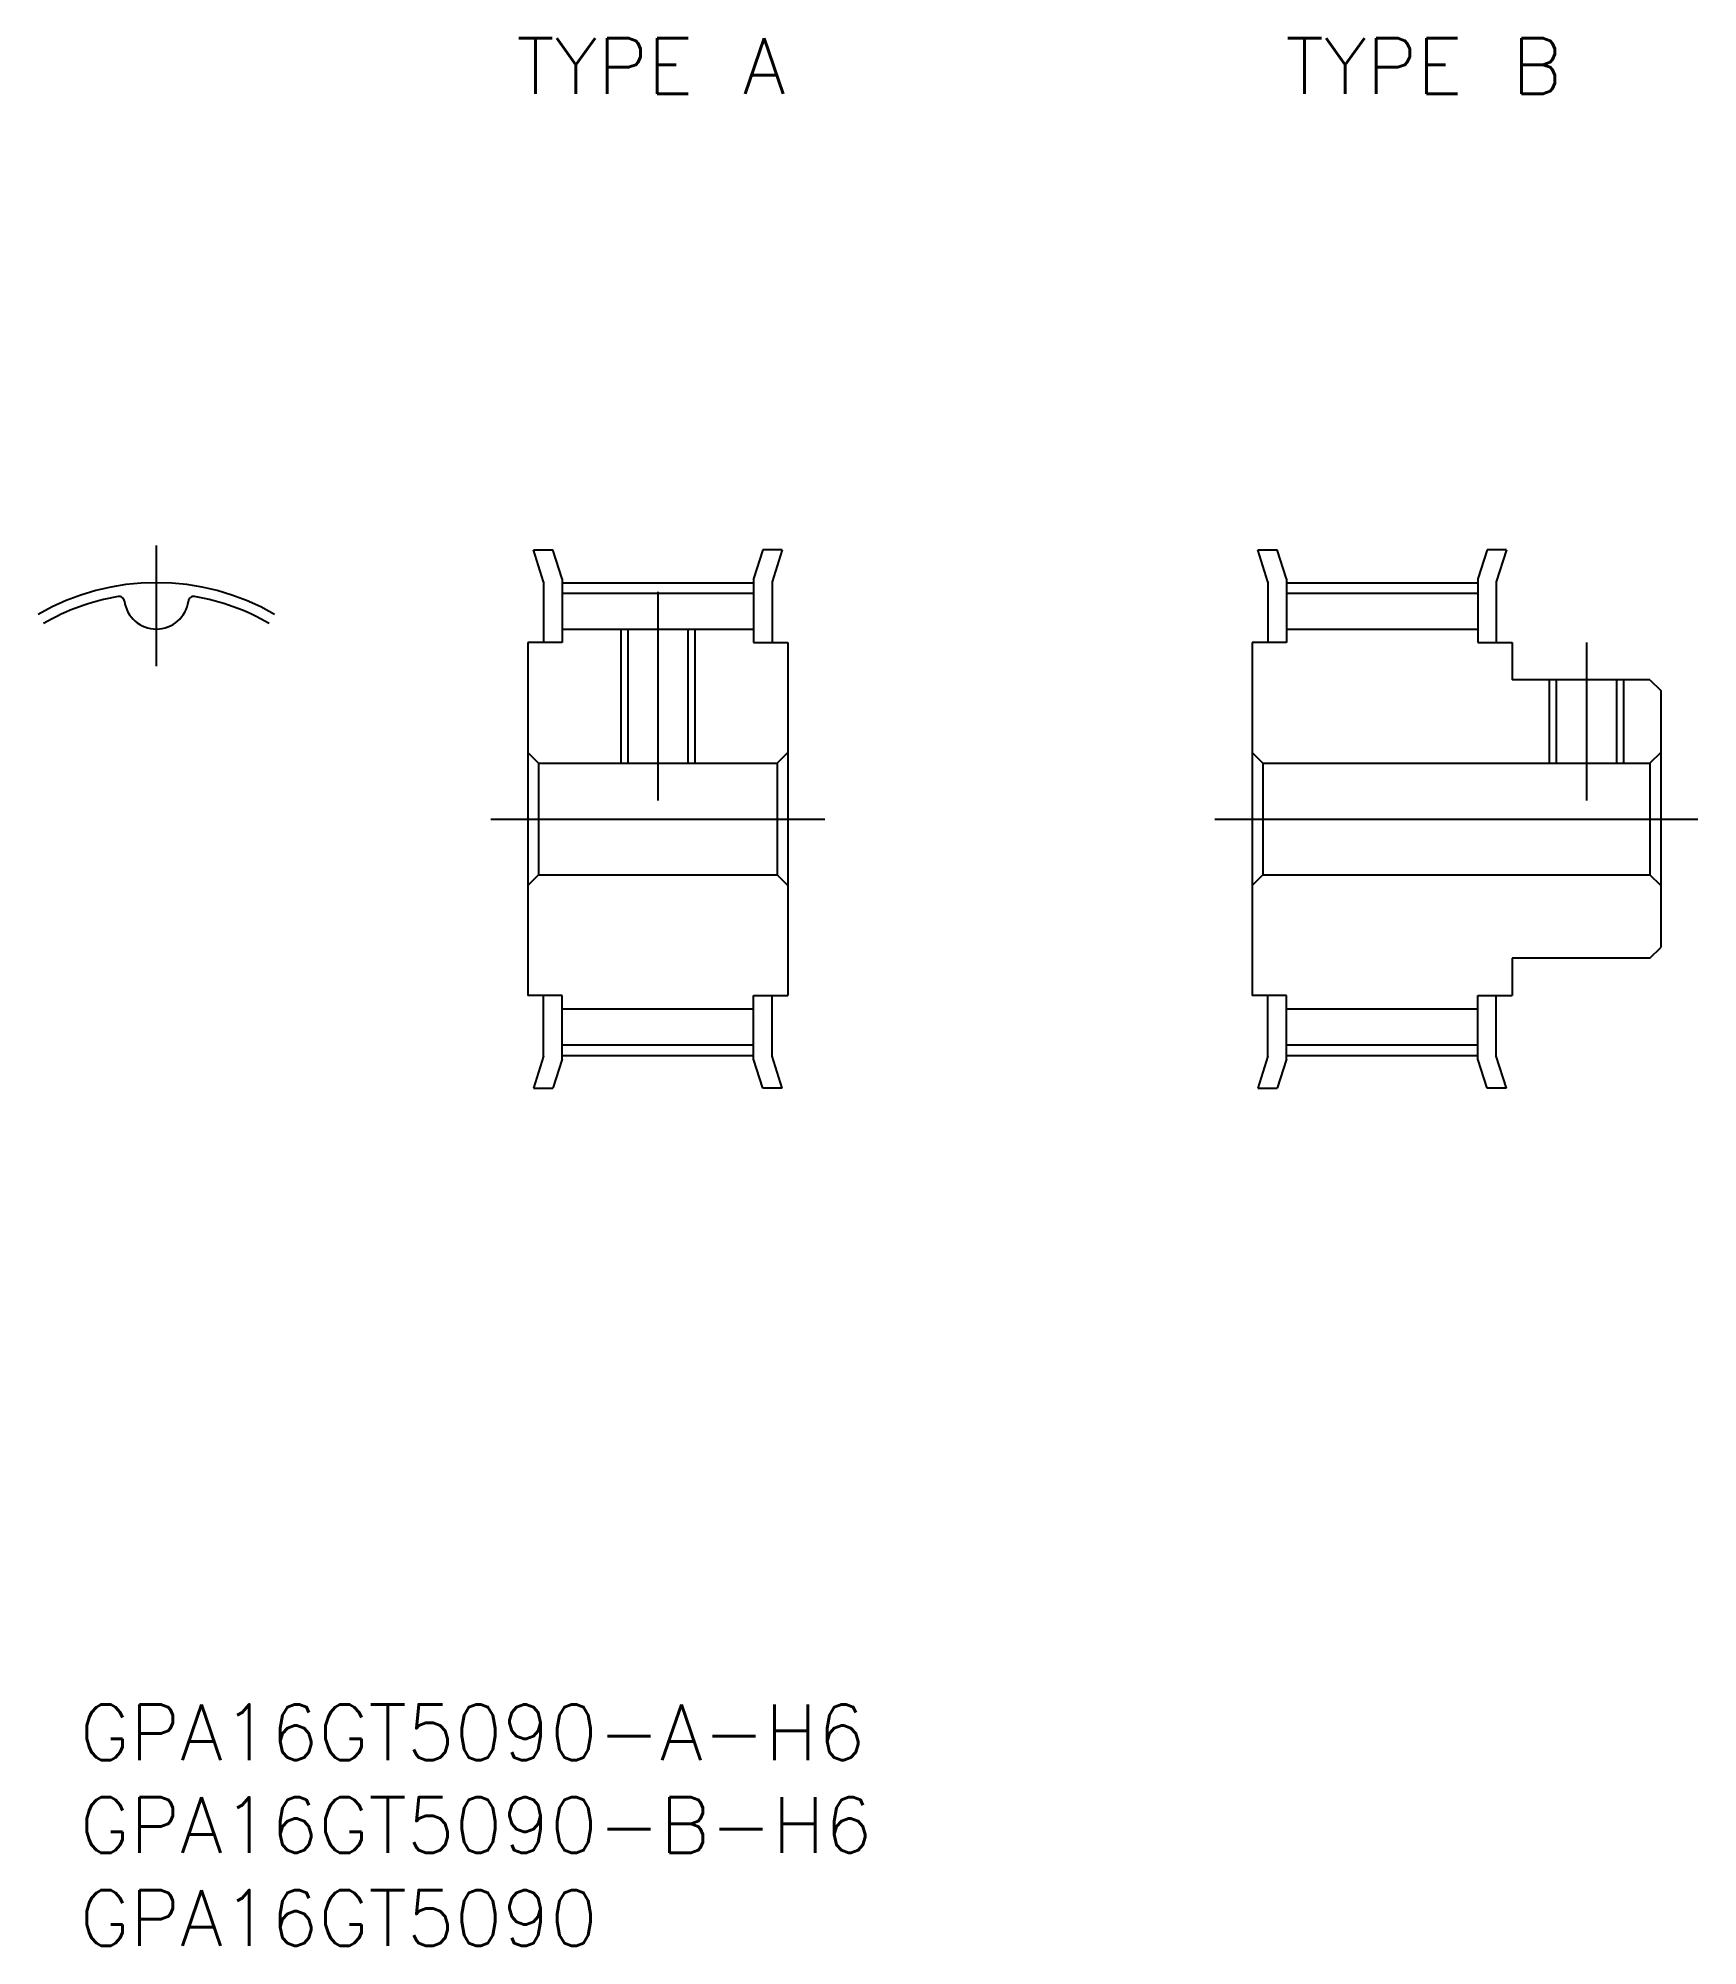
# Model space of a CAD drawing. Extents: x -6 to 83, y -61 to 42.
import ezdxf

# ---------------------------------------------------------------- set-up
doc = ezdxf.new("R2010")
doc.units = 0
doc.linetypes.add('CENTER', pattern=[50.8, 31.75, -6.35, 6.35, -6.35])
doc.layers.get('0').update_dxf_attribs({"linetype": 'CONTINUOUS'})
doc.layers.add('CENTER', color=1, linetype='CONTINUOUS')
doc.styles.get("Standard").update_dxf_attribs({"font": 'txt.shx', "height": 3, "bigfont": 'bigfont.shx'})

msp = doc.modelspace()

# ---------------------------------------------------------------- linework, layer by layer
at = {"color": 7, "linetype": 'CONTINUOUS'}
for p, q in [((20.3, 14.5), (21.35, 14.5)), ((20.85, 12.78), (20.3, 14.5)), ((21.85, 12.94), (21.35, 14.5)), ((32.65, 14.5), (32.15, 12.94)), ((33.7, 14.5), (32.65, 14.5)), ((33.7, 14.5), (33.15, 12.78)), ((59.3, 14.5), (60.35, 14.5)), ((59.85, 12.78), (59.3, 14.5)), ((60.85, 12.94), (60.35, 14.5)), ((71.65, 14.5), (71.15, 12.94)), ((72.7, 14.5), (71.65, 14.5)), ((72.7, 14.5), (72.15, 12.78)), ((20.85, 12.78), (20.85, 9.5)), ((21.85, 12.94), (21.85, 9.5)), ((32.15, 12.94), (32.15, 9.5)), ((33.15, 12.78), (33.15, 9.5)), ((59.85, 12.78), (59.85, 9.5)), ((60.85, 12.94), (60.85, 9.5)), ((71.15, 12.94), (71.15, 9.5)), ((72.15, 12.78), (72.15, 9.5)), ((21.85, 12.16), (32.15, 12.16)), ((60.85, 12.16), (71.15, 12.16)), ((20, 9.5), (20, -9.5)), ((21.85, 9.5), (20, 9.5)), ((21.85, 10.23), (32.15, 10.23)), ((25.38, 10.23), (25.38, 3)), ((28.62, 10.23), (28.62, 3)), ((32.15, 9.5), (34, 9.5)), ((34, 9.5), (34, -9.5)), ((59, 9.5), (59, -9.5)), ((60.85, 9.5), (59, 9.5)), ((60.85, 10.23), (71.15, 10.23)), ((71.15, 9.5), (73, 9.5)), ((73, 9.5), (73, 7.5)), ((80.42, 7.5), (73, 7.5)), ((75.38, 7.5), (75.38, 3)), ((78.62, 7.5), (78.62, 3)), ((80.42, 7.5), (81, 6.92)), ((81, 6.92), (81, -6.92)), ((20, 3.58), (20.58, 3)), ((34, 3.58), (33.42, 3)), ((59, 3.58), (59.58, 3)), ((81, 3.58), (80.42, 3)), ((20.58, 3), (33.42, 3)), ((20.58, 3), (20.58, -3)), ((33.42, 3), (33.42, -3)), ((59.58, 3), (80.42, 3)), ((59.58, 3), (59.58, -3)), ((80.42, 3), (80.42, -3)), ((20, -3.58), (20.58, -3)), ((20.58, -3), (33.42, -3)), ((34, -3.58), (33.42, -3)), ((59, -3.58), (59.58, -3)), ((59.58, -3), (80.42, -3)), ((81, -3.58), (80.42, -3)), ((80.42, -7.5), (81, -6.92)), ((80.42, -7.5), (73, -7.5)), ((73, -7.5), (73, -9.5)), ((21.85, -9.5), (20, -9.5)), ((20.85, -12.78), (20.85, -9.5)), ((21.85, -12.94), (21.85, -9.5)), ((21.85, -10.23), (32.15, -10.23)), ((32.15, -12.94), (32.15, -9.5)), ((32.15, -9.5), (34, -9.5)), ((33.15, -12.78), (33.15, -9.5)), ((60.85, -9.5), (59, -9.5)), ((59.85, -12.78), (59.85, -9.5)), ((60.85, -12.94), (60.85, -9.5)), ((60.85, -10.23), (71.15, -10.23)), ((71.15, -12.94), (71.15, -9.5)), ((71.15, -9.5), (73, -9.5)), ((72.15, -12.78), (72.15, -9.5)), ((21.85, -12.16), (32.15, -12.16)), ((60.85, -12.16), (71.15, -12.16)), ((20.85, -12.78), (20.3, -14.5)), ((21.85, -12.94), (21.35, -14.5)), ((32.65, -14.5), (32.15, -12.94)), ((33.7, -14.5), (33.15, -12.78)), ((59.85, -12.78), (59.3, -14.5)), ((60.85, -12.94), (60.35, -14.5)), ((71.65, -14.5), (71.15, -12.94)), ((72.7, -14.5), (72.15, -12.78)), ((20.3, -14.5), (21.35, -14.5)), ((33.7, -14.5), (32.65, -14.5)), ((59.3, -14.5), (60.35, -14.5)), ((72.7, -14.5), (71.65, -14.5))]:
    msp.add_line(p, q, dxfattribs=at)
at = {"color": 3, "linetype": 'CONTINUOUS'}
for p, q in [((25, 10.23), (25, 3)), ((29, 10.23), (29, 3)), ((75, 7.5), (75, 3)), ((79, 7.5), (79, 3))]:
    msp.add_line(p, q, dxfattribs=at)
at = {"color": 7, "linetype": 'CONTINUOUS'}
for centre, radius, start, end in [((0, 0), 12.16, 99.7425, 120), ((-2.01, 11.7), 0.289, 7.5908, 99.7425), ((0, 11.97), 1.74, 187.5908, 352.4092), ((2.01, 11.7), 0.29, 80.2575, 172.4092), ((0, 0), 12.16, 60, 80.2575)]:
    msp.add_arc(centre, radius, start, end, dxfattribs=at)
at = {"layer": 'CENTER', "color": 1, "linetype": 'CENTER'}
for p, q in [((0, 8.23), (0, 14.73)), ((21.85, 12.73), (32.15, 12.73)), ((60.85, 12.73), (71.15, 12.73)), ((27, 12.23), (27, 1)), ((77, 9.5), (77, 1)), ((57, 0), (83, 0)), ((18, 0), (36, 0)), ((21.85, -12.73), (32.15, -12.73)), ((60.85, -12.73), (71.15, -12.73))]:
    msp.add_line(p, q, dxfattribs=at)
msp.add_arc((0, 0), 12.73, 60, 120, dxfattribs=at)

# ---------------------------------------------------------------- texts
at = {"color": 7, "linetype": 'CONTINUOUS'}
for s, p in [('TYPE A', (19.38, 39.06)), ('TYPE B', (60.8, 39.06)), ('GPA16GT5090-A-H6', (-4.13, -50.69)), ('GPA16GT5090-B-H6', (-4.13, -55.69)), ('GPA16GT5090', (-4.13, -60.69))]:
    msp.add_text(s, height=3, dxfattribs=at).set_placement(p)

doc.saveas('drawing.dxf')
